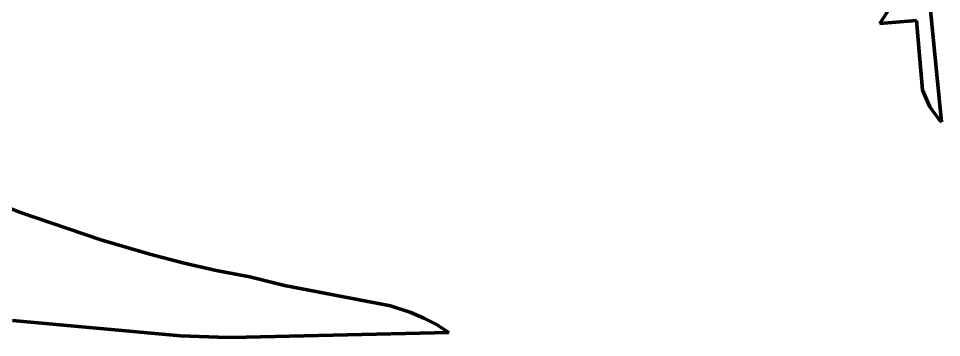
# Model space of a CAD drawing. Header units: millimetres. Extents: x 0 to 8.3, y 0 to 12.4.
# Drawn here: x 3.703 to 4.561, y 1.839 to 2.136 of the extents above; entities that cross this region are included whole.
import ezdxf

# ---------------------------------------------------------------- set-up
doc = ezdxf.new("R2010")
doc.units = ezdxf.units.MM
doc.layers.add('color#131313ff', color=7, linetype='CONTINUOUS', lineweight=100)
doc.layers.add('color#ffffffff', color=7, linetype='CONTINUOUS', lineweight=100)

msp = doc.modelspace()

# ---------------------------------------------------------------- linework, layer by layer
at = {"layer": 'color#131313ff'}
for p, q in [((4.55525, 2.21265), (4.50329, 2.13112)), ((4.56074, 2.03981), (4.54823, 2.16625)), ((4.50329, 2.13112), (4.53741, 2.13418)), ((4.53741, 2.13418), (4.54306, 2.06928)), ((4.54306, 2.06928), (4.54998, 2.05381)), ((4.54998, 2.05381), (4.55824, 2.04248)), ((3.70502, 1.95568), (3.48409, 2.04262)), ((4.55824, 2.04248), (4.56074, 2.03981)), ((3.77982, 1.93013), (3.70502, 1.95568)), ((3.82528, 1.91675), (3.77982, 1.93013)), ((3.85589, 1.90885), (3.82528, 1.91675)), ((3.88678, 1.90187), (3.85589, 1.90885)), ((3.91796, 1.89592), (3.88678, 1.90187)), ((3.95019, 1.88775), (3.91796, 1.89592)), ((4.04887, 1.86887), (3.95019, 1.88775)), ((4.06769, 1.86266), (4.04887, 1.86887)), ((4.07985, 1.8575), (4.06769, 1.86266)), ((3.69771, 1.85515), (3.85381, 1.84107)), ((4.09166, 1.85139), (4.07985, 1.8575)), ((3.91484, 1.83983), (4.10307, 1.84418)), ((4.10307, 1.84418), (4.09166, 1.85139)), ((3.85381, 1.84107), (3.89734, 1.83941)), ((3.89734, 1.83941), (3.91484, 1.83983))]:
    msp.add_line(p, q, dxfattribs=at)
at = {"layer": 'color#ffffffff'}
for p, q in [((4.50329, 2.13112), (4.55525, 2.21265)), ((4.54823, 2.16625), (4.56074, 2.03981)), ((4.53741, 2.13418), (4.50329, 2.13112)), ((4.54306, 2.06928), (4.53741, 2.13418)), ((4.54998, 2.05381), (4.54306, 2.06928)), ((4.55824, 2.04248), (4.54998, 2.05381)), ((3.48409, 2.04262), (3.70502, 1.95568)), ((4.56074, 2.03981), (4.55824, 2.04248)), ((3.70502, 1.95568), (3.77982, 1.93013)), ((3.77982, 1.93013), (3.82528, 1.91675)), ((3.82528, 1.91675), (3.85589, 1.90885)), ((3.85589, 1.90885), (3.88678, 1.90187)), ((3.88678, 1.90187), (3.91796, 1.89592)), ((3.91796, 1.89592), (3.95019, 1.88775)), ((3.95019, 1.88775), (4.04887, 1.86887)), ((4.04887, 1.86887), (4.06769, 1.86266)), ((4.06769, 1.86266), (4.07985, 1.8575)), ((3.85381, 1.84107), (3.69771, 1.85515)), ((4.07985, 1.8575), (4.09166, 1.85139)), ((4.10307, 1.84418), (3.91484, 1.83983)), ((4.09166, 1.85139), (4.10307, 1.84418)), ((3.89734, 1.83941), (3.85381, 1.84107)), ((3.91484, 1.83983), (3.89734, 1.83941))]:
    msp.add_line(p, q, dxfattribs=at)

doc.saveas('drawing.dxf')
